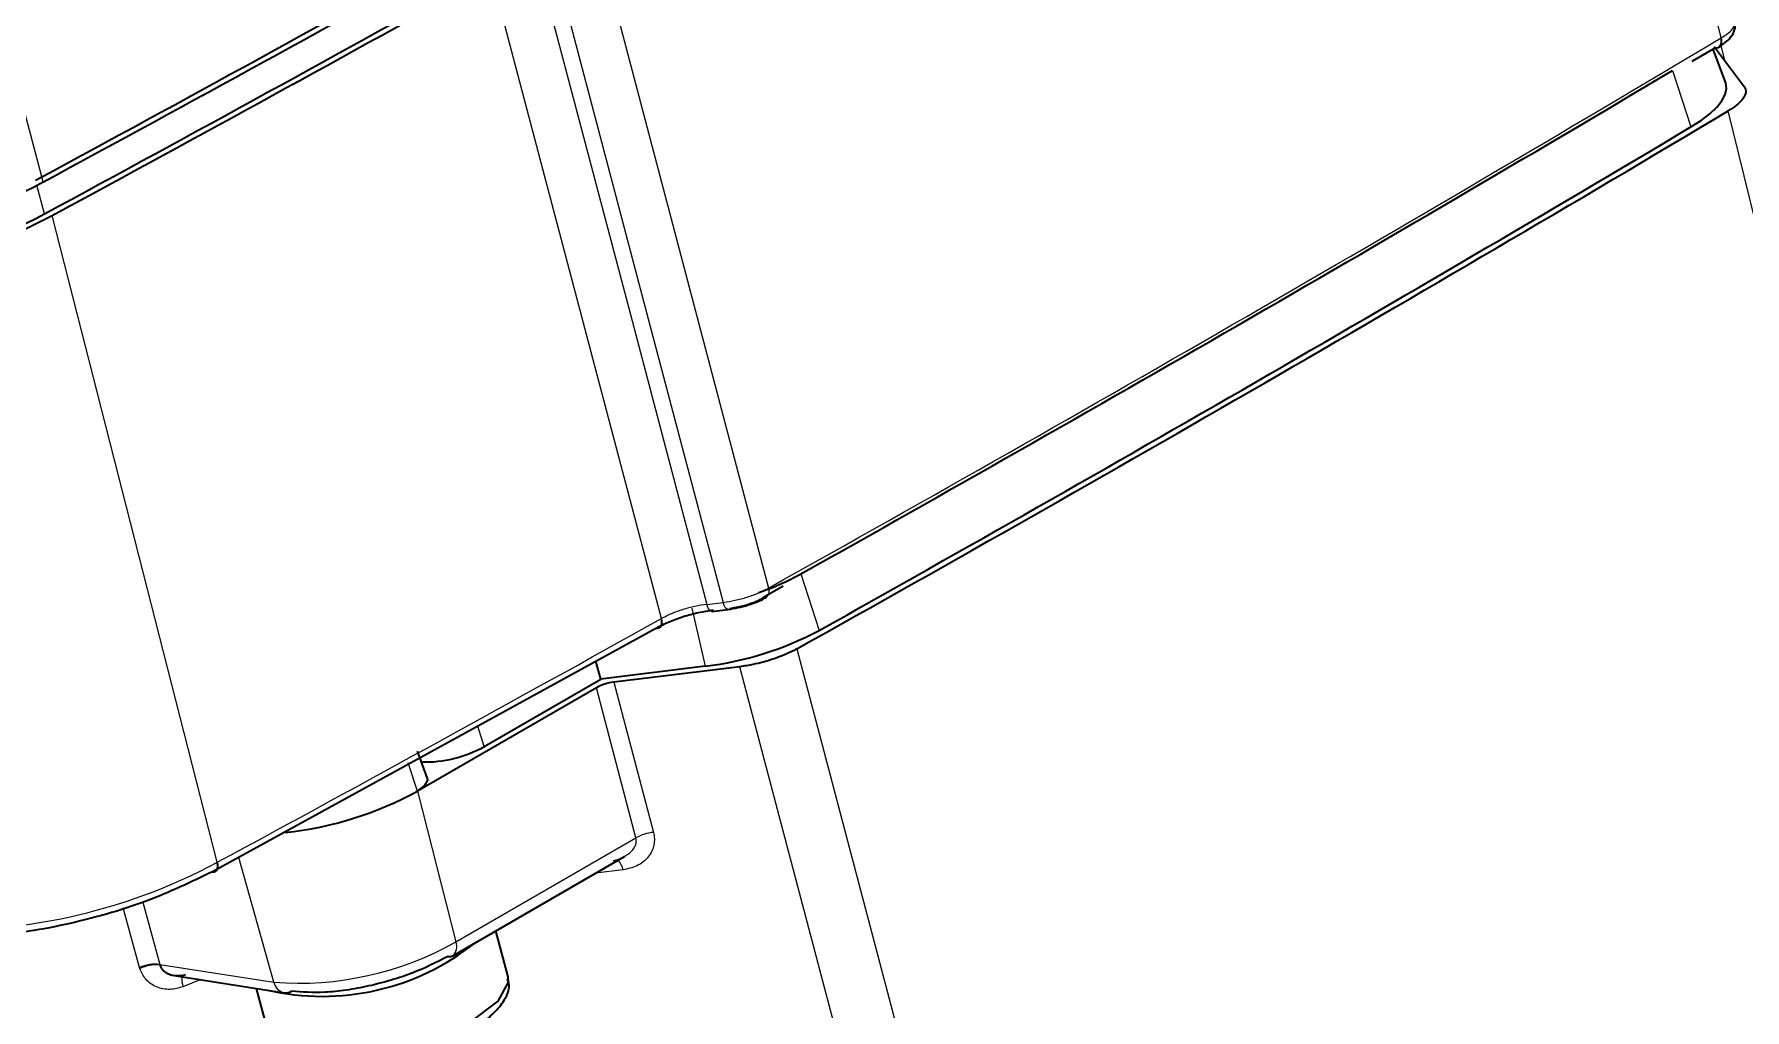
# Paper-space layout 'Blatt1' of a CAD drawing. Header units: millimetres. Extents: x 0 to 1189, y 0 to 841.
# Drawn here: x 846.59 to 852.14, y 643.73 to 646.89 of the extents above; entities that cross this region are included whole.
import ezdxf

# ---------------------------------------------------------------- set-up
doc = ezdxf.new("R2010")
doc.units = ezdxf.units.MM

psp = doc.layouts.new('Blatt1')

# ---------------------------------------------------------------- linework, layer by layer
at = {"color": 8, "linetype": 'Continuous', "lineweight": 18}
for p, q in [((846.6177, 646.4153), (845.1667, 651.8568)), ((852.0652, 646.8823), (851.5473, 648.9925)), ((848.4211, 647.1878), (848.9727, 645.097)), ((848.6247, 644.9979), (848.0731, 647.0888)), ((852.0648, 646.8578), (852.0767, 646.8093)), ((851.9072, 646.7764), (851.9675, 646.5934)), ((852.8349, 643.6036), (852.0884, 646.6454)), ((846.6218, 646.3115), (846.5971, 646.4043)), ((847.1827, 644.2069), (846.6468, 646.3065)), ((849.0775, 645.1429), (849.1372, 644.9595)), ((848.723, 645.0315), (848.7664, 644.843)), ((848.7723, 645.0441), (848.8247, 645.0506)), ((849.0647, 644.8999), (849.8598, 641.8861)), ((849.6746, 641.8279), (848.8796, 644.8418)), ((848.4703, 644.7917), (848.5987, 644.3042)), ((848.542, 644.2861), (848.4136, 644.7736)), ((848.0496, 644.583), (848.0281, 644.6486)), ((847.8325, 644.4381), (847.8025, 644.5297)), ((847.8325, 644.4381), (847.9571, 643.9484)), ((847.9571, 643.9484), (848.542, 644.2861)), ((847.3665, 643.8176), (847.252, 644.2229)), ((848.5002, 644.1825), (848.411, 644.1716)), ((846.9303, 643.8656), (846.8772, 644.0595)), ((846.9403, 644.0777), (846.9956, 643.8758)), ((846.9313, 643.862), (846.9303, 643.8656)), ((846.9956, 643.8758), (847.3665, 643.8176)), ((846.9956, 643.8758), (846.9961, 643.874)), ((847.1296, 643.8261), (847.0712, 643.8033))]:
    psp.add_line(p, q, dxfattribs=at)
at = {"color": 7, "linetype": 'Continuous', "lineweight": 35}
for p, q in [((852.0474, 646.8504), (851.9706, 646.806)), ((852.0799, 646.7384), (852.0401, 646.8461)), ((852.0429, 646.8541), (852.1407, 646.7244)), ((849.0201, 645.1027), (848.9564, 645.066)), ((848.7882, 645.0213), (848.8406, 645.0277)), ((848.6085, 644.967), (847.1673, 644.1764)), ((848.4283, 644.8016), (848.4121, 644.8592)), ((848.7664, 644.843), (848.4283, 644.8016)), ((848.8796, 644.8418), (848.4703, 644.7917)), ((848.0496, 644.583), (848.4283, 644.8016)), ((848.4136, 644.7736), (847.8325, 644.4381)), ((847.8653, 644.4791), (847.8327, 644.5674)), ((847.9469, 643.9037), (848.5049, 644.2257)), ((848.1272, 643.835), (848.0873, 643.9847)), ((847.0281, 643.842), (847.3994, 643.7837)), ((847.3091, 643.7979), (847.3542, 643.6288))]:
    psp.add_line(p, q, dxfattribs=at)
at = {"color": 8, "linetype": 'Continuous', "lineweight": 18, "flags": 128}
for points in [[(848.2206, 647.1349), (848.5295, 645.9641), (848.7723, 645.0441)], [(848.2732, 647.1414), (848.582, 645.9705), (848.8247, 645.0506)], [(848.7882, 645.0213), (848.788, 645.0213), (848.7852, 645.0218), (848.7824, 645.0237), (848.7795, 645.0271), (848.7768, 645.0318), (848.7744, 645.0375), (848.7723, 645.0441)], [(848.8406, 645.0277), (848.8405, 645.0277), (848.8377, 645.0282), (848.8348, 645.0302), (848.832, 645.0335), (848.8293, 645.0382), (848.8268, 645.0439), (848.8247, 645.0506)]]:
    psp.add_lwpolyline(points, dxfattribs=at)
at = {"color": 7, "linetype": 'Continuous', "lineweight": 35, "flags": 128}
for points in [[(852.0474, 646.8504), (852.0525, 646.8503), (852.057, 646.8516), (852.0609, 646.8543), (852.0638, 646.8581), (852.0658, 646.8631), (852.0667, 646.8689), (852.0665, 646.8754), (852.0652, 646.8823)], [(851.9675, 646.5934), (852.0005, 646.6147), (852.0284, 646.6362), (852.051, 646.6576), (852.0677, 646.6786), (852.0784, 646.6988), (852.0828, 646.7179), (852.0808, 646.7356), (852.0799, 646.7384)], [(848.6085, 644.967), (848.6133, 644.9668), (848.6175, 644.9679), (848.6211, 644.9704), (848.6238, 644.9741), (848.6255, 644.9789), (848.6263, 644.9846), (848.626, 644.9911), (848.6247, 644.9979)], [(847.8325, 644.4381), (847.8567, 644.4562), (847.8661, 644.4732), (847.8653, 644.4791)], [(847.1673, 644.1764), (847.1719, 644.1761), (847.176, 644.1772), (847.1794, 644.1796), (847.182, 644.1832), (847.1837, 644.188), (847.1844, 644.1937), (847.184, 644.2001), (847.1827, 644.2069)], [(847.3542, 643.6288), (847.3777, 643.597), (847.4579, 643.5686), (847.5811, 643.5651), (847.7286, 643.5869), (847.878, 643.6309), (848.0065, 643.6902), (848.0945, 643.7558), (848.1286, 643.8178), (848.1272, 643.835)]]:
    psp.add_lwpolyline(points, dxfattribs=at)
at = {"color": 7, "linetype": 'Continuous', "lineweight": 35}
for centre, radius, start, end in [((781.5869, 766.6354), 136.6654, 298.402178, 299.091604), ((781.5631, 766.7202), 136.7676, 298.402235, 299.083737), ((781.6159, 766.5266), 136.6654, 298.402178, 299.091604), ((781.5921, 766.6113), 136.7676, 298.402234, 299.083741), ((787.138, 755.7044), 126.7294, 299.258678, 300.735945), ((787.3371, 755.3184), 126.5012, 299.206622, 300.788001), ((787.1842, 755.5451), 126.757, 299.258678, 300.735945), ((845.6945, 648.1399), 1.9562, 266.344, 298.1604), ((845.7236, 648.0311), 1.9562, 266.344, 298.1604), ((845.7448, 647.9499), 1.8584, 266.344, 298.1604), ((848.6586, 645.9078), 0.8721, 288.9026, 298.7028), ((848.6394, 645.8955), 1.0601, 276.8837, 298.0049), ((847.8578, 644.9224), 0.3899, 268.1991, 299.476), ((847.2815, 645.4472), 1.1498, 276.0877, 298.6364), ((847.5235, 644.5676), 0.7957, 257.0054, 308.5923), ((847.9359, 643.9236), 0.0228, 258.8604, 299.1314), ((847.4045, 643.8194), 0.0361, 261.842, 301.2223)]:
    psp.add_arc(centre, radius, start, end, dxfattribs=at)
at = {"color": 8, "linetype": 'Continuous', "lineweight": 18}
for centre, radius, start, end in [((787.3124, 755.4785), 126.436, 299.188198, 300.806426), ((848.9494, 645.0866), 0.0255, 310.5166, 24.0373), ((782.1774, 764.4208), 136.664, 298.402177, 299.091709), ((848.615, 644.1552), 0.1499, 96.247, 119.1417), ((846.3063, 645.8442), 1.8571, 266.344, 298.1604), ((848.438, 644.1705), 0.0633, 10.8677, 43.1534), ((847.4469, 644.8528), 1.0383, 265.5588, 299.427), ((847.9213, 643.933), 0.0389, 311.1706, 23.3531), ((846.9828, 643.7437), 0.1327, 84.4599, 113.3332), ((846.9863, 643.7464), 0.128, 85.5872, 115.4332), ((847.1509, 643.8282), 0.0835, 174.7612, 197.3475), ((847.4088, 643.8258), 0.0431, 190.9634, 257.3624)]:
    psp.add_arc(centre, radius, start, end, dxfattribs=at)
at = {"color": 7, "linetype": 'Continuous', "lineweight": 35}
psp.add_ellipse((848.4535, 644.7673), major_axis=(0.058, 0.0155), ratio=0.345064, start_param=1.186297, end_param=2.233319, dxfattribs=at)
for points, knots in [([(852.0579, 646.8521), (852.0721, 646.862), (852.0947, 646.8778), (852.1118, 646.909), (852.1113, 646.9264), (852.111, 646.9354)], [0, 0, 0, 0, 0.447513, 0.71181, 1, 1, 1, 1]), ([(852.1407, 646.7244), (852.1422, 646.7218), (852.1479, 646.7124), (852.1449, 646.6965), (852.1314, 646.6783), (852.1149, 646.6626), (852.0981, 646.6517), (852.0884, 646.6454)], [0, 0, 0, 0, 0.12305, 0.452883, 0.616021, 0.779158, 1, 1, 1, 1]), ([(848.8406, 645.0277), (848.8515, 645.0294), (848.8732, 645.0327), (848.9069, 645.0418), (848.939, 645.0533), (848.957, 645.0626), (848.966, 645.0672)], [0, 0, 0, 0, 0.249185, 0.498733, 0.748926, 1, 1, 1, 1]), ([(848.793, 645.0247), (848.7769, 645.0223), (848.7447, 645.0175), (848.6952, 645.0039), (848.6479, 644.9872), (848.6217, 644.9737), (848.6085, 644.967)], [0, 0, 0, 0, 0.250117, 0.499962, 0.749567, 1, 1, 1, 1]), ([(849.0647, 644.8999), (849.0584, 644.8965), (849.0354, 644.8842), (848.9974, 644.8691), (848.9549, 644.8563), (848.9186, 644.8475), (848.8938, 644.8439), (848.8796, 644.8418)], [0, 0, 0, 0, 0.12305, 0.452883, 0.616021, 0.779158, 1, 1, 1, 1]), ([(848.4691, 644.2116), (848.4802, 644.2144), (848.493, 644.2176), (848.5031, 644.2253), (848.5045, 644.2263)], [0, 0, 0, 0, 0.867104, 1, 1, 1, 1]), ([(847.1673, 644.1764), (847.0979, 644.143), (846.954, 644.0739), (846.6875, 643.9992), (846.4248, 643.9589), (846.2899, 643.9675), (846.2248, 643.9717)], [0, 0, 0, 0, 0.241201, 0.5, 0.758799, 1, 1, 1, 1]), ([(847.9315, 643.9012), (847.8952, 643.8827), (847.8392, 643.8541), (847.7475, 643.8237), (847.674, 643.8046), (847.601, 643.7912), (847.5109, 643.7814), (847.4577, 643.7858), (847.4232, 643.7886)], [0, 0, 0, 0, 0.239443, 0.369629, 0.5, 0.630186, 0.760557, 1, 1, 1, 1]), ([(846.9961, 643.874), (846.9974, 643.8708), (847, 643.8644), (847.0069, 643.8559), (847.0159, 643.8487), (847.0297, 643.842), (847.0516, 643.8373), (847.0695, 643.8406), (847.0799, 643.8425)], [0, 0, 0, 0, 0.108028, 0.220856, 0.340207, 0.467538, 0.690712, 1, 1, 1, 1]), ([(848.0311, 643.6792), (848.0317, 643.6796), (848.0524, 643.6917), (848.0824, 643.7183), (848.1165, 643.7589), (848.1349, 643.7988), (848.1268, 643.8218), (848.1245, 643.8284)], [0, 0, 0, 0, 0.007448, 0.289891, 0.580199, 0.879595, 1, 1, 1, 1])]:
    psp.add_open_spline(points, degree=3, knots=knots, dxfattribs=at)
at = {"color": 8, "linetype": 'Continuous', "lineweight": 18}
for points, knots in [([(852.0652, 646.8823), (852.0738, 646.8879), (852.091, 646.8992), (852.1061, 646.915), (852.1085, 646.924), (852.1095, 646.9278)], [0, 0, 0, 0, 0.364867, 0.729318, 1, 1, 1, 1]), ([(848.8247, 645.0506), (848.8376, 645.0525), (848.8635, 645.0564), (848.9033, 645.0671), (848.9412, 645.0807), (848.9622, 645.0916), (848.9727, 645.097)], [0, 0, 0, 0, 0.250172, 0.500058, 0.749933, 1, 1, 1, 1]), ([(848.9564, 645.066), (848.9485, 645.0619), (848.9327, 645.0538), (848.9043, 645.0437), (848.8745, 645.0355), (848.8551, 645.0326), (848.8454, 645.0311)], [0, 0, 0, 0, 0.249288, 0.499952, 0.749227, 1, 1, 1, 1]), ([(848.7723, 645.0441), (848.7594, 645.0422), (848.7337, 645.0382), (848.694, 645.0274), (848.6563, 645.014), (848.6352, 645.0033), (848.6247, 644.9979)], [0, 0, 0, 0, 0.250103, 0.499971, 0.749843, 1, 1, 1, 1]), ([(848.5987, 644.3042), (848.6, 644.2974), (848.6027, 644.2838), (848.6008, 644.2629), (848.5942, 644.2426), (848.578, 644.2173), (848.5473, 644.1927), (848.5157, 644.1858), (848.5002, 644.1825)], [0, 0, 0, 0, 0.112087, 0.22504, 0.349559, 0.478115, 0.744358, 1, 1, 1, 1]), ([(848.5045, 644.2263), (848.5124, 644.2311), (848.5245, 644.2386), (848.5358, 644.2528), (848.5414, 644.2642), (848.5439, 644.2755), (848.5426, 644.2827), (848.542, 644.2861)], [0, 0, 0, 0, 0.35328, 0.539601, 0.706491, 0.858117, 1, 1, 1, 1]), ([(847.0712, 643.8033), (847.057, 643.7993), (847.0278, 643.791), (846.9912, 643.7983), (846.9661, 643.8123), (846.9453, 643.8305), (846.9368, 643.8496), (846.9313, 643.862)], [0, 0, 0, 0, 0.2473479, 0.5092852, 0.6382781, 0.7663579, 1, 1, 1, 1])]:
    psp.add_open_spline(points, degree=3, knots=knots, dxfattribs=at)

doc.saveas('drawing.dxf')
